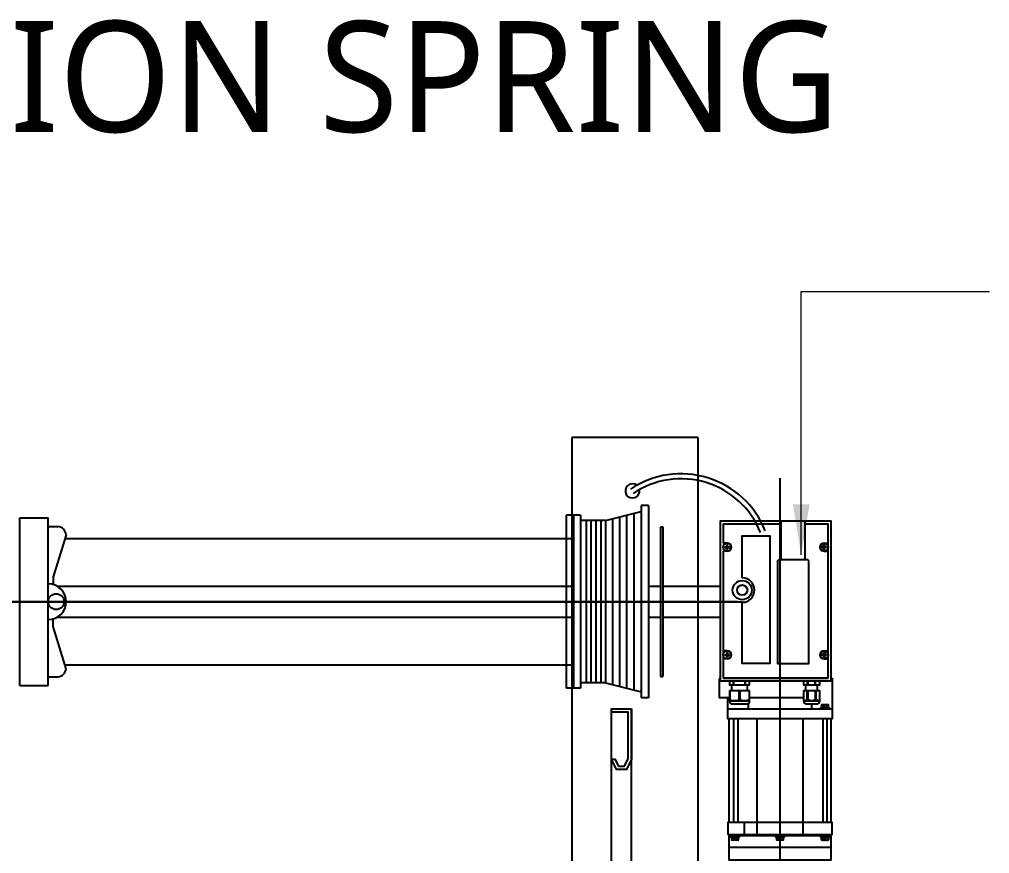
# Model space of a CAD drawing. Header units: millimetres. Extents: x 909 to 159266, y 137 to 21462.
# Drawn here: x 118637 to 119598, y 18336 to 19163 of the extents above; entities that cross this region are included whole.
import ezdxf

# ---------------------------------------------------------------- set-up
doc = ezdxf.new("R2010")
doc.units = ezdxf.units.MM
doc.header["$LTSCALE"] = 50
doc.header["$MEASUREMENT"] = 0
for name, color, linetype in [('FIN', 5, 'Continuous'), ('LC-003-002-----0', 1, 'Continuous'), ('OHD Frame', 2, 'Continuous'), ('OHD Track', 4, 'Continuous')]:
    doc.layers.add(name, color=color, linetype=linetype)
doc.layers.add('건축120130$0$TEX', color=3, linetype='Continuous', lineweight=15)
doc.styles.get("Standard").update_dxf_attribs({"font": 'NanumGothicBold.ttf'})
doc.styles.add('울릉도M', font='NanumGothic.ttf')
doc.dimstyles.new('ISO-25', dxfattribs={"dimtxt": 2.5, "dimasz": 2.5, "dimexe": 1.25, "dimexo": 0.625, "dimtad": 1, "dimtxsty": 'Standard', "dimcen": 2.5, "dimadec": 0, "dimazin": 0, "dimtfac": 1, "dimtmove": 0, "dimatfit": 3, "dimfxl": 1, "dimarcsym": 0})

msp = doc.modelspace()

# ---------------------------------------------------------------- linework, layer by layer
at = {"color": 1}
for p, q in [((119390.69, 18708.49), (119390.69, 18212.69)), ((119260.32, 18681.4), (119253.32, 18681.4)), ((119193, 18671.65), (119179, 18671.65)), ((119217.82, 18666.56), (119193, 18666.56)), ((119193, 18500.48), (119179, 18500.48)), ((119217.82, 18505.56), (119193, 18505.56)), ((119260.32, 18490.73), (119253.32, 18490.73))]:
    msp.add_line(p, q, dxfattribs=at)
at = {"color": 1, "linetype": 'Continuous'}
for p, q in [((119217.82, 18666.56), (119253.32, 18675.4)), ((119253.32, 18681.4), (119253.32, 18490.73)), ((119260.32, 18681.4), (119260.32, 18490.73)), ((119179, 18671.65), (119179, 18500.48)), ((119186, 18671.65), (119186, 18500.48)), ((119193, 18671.65), (119193, 18500.48)), ((119217.82, 18666.56), (119217.82, 18505.56)), ((119217.82, 18505.56), (119253.32, 18496.73))]:
    msp.add_line(p, q, dxfattribs=at)
at = {"color": 8, "linetype": 'Continuous'}
for p, q in [((119245.82, 18673.53), (119245.82, 18498.59)), ((119198.56, 18666.56), (119198.56, 18505.56)), ((119203.46, 18666.56), (119203.46, 18505.56)), ((119208.36, 18666.56), (119208.36, 18505.56)), ((119213.26, 18666.56), (119213.26, 18505.56)), ((119224.82, 18668.31), (119224.82, 18503.82)), ((119231.82, 18670.05), (119231.82, 18502.08)), ((119238.82, 18671.79), (119238.82, 18500.34))]:
    msp.add_line(p, q, dxfattribs=at)
at = {"color": 3}
for p, q in [((118637.85, 18669.02), (118665.84, 18669.02)), ((118637.85, 18503.08), (118637.85, 18669.02)), ((118665.84, 18503.08), (118665.84, 18669.02)), ((118665.84, 18660.43), (118675.62, 18660.43)), ((118683.58, 18652.45), (118670.71, 18610.62)), ((118670.71, 18610.62), (118670.71, 18603.11)), ((118670.71, 18561.49), (118670.71, 18569)), ((118683.58, 18519.66), (118670.71, 18561.49)), ((118665.84, 18511.68), (118675.62, 18511.68)), ((118637.85, 18503.08), (118665.84, 18503.08))]:
    msp.add_line(p, q, dxfattribs=at)
at = {"color": 0}
for p, q in [((119391.95, 18627.38), (119391.95, 18665.74)), ((119391.95, 18627.38), (119391.95, 18665.74)), ((119415.55, 18627.38), (119415.55, 18665.74)), ((119415.55, 18627.38), (119415.55, 18665.74)), ((119338.36, 18644.07), (119334.36, 18644.07)), ((119338.36, 18644.07), (119334.36, 18644.07)), ((119434.36, 18644.07), (119438.36, 18644.07)), ((119434.36, 18644.07), (119438.36, 18644.07)), ((119338.36, 18636.07), (119334.36, 18636.07)), ((119338.36, 18636.07), (119334.36, 18636.07)), ((119434.36, 18636.07), (119438.36, 18636.07)), ((119434.36, 18636.07), (119438.36, 18636.07)), ((119388.08, 18626.57), (119389.23, 18627.38)), ((119388.08, 18626.57), (119389.23, 18627.38)), ((119419.42, 18626.57), (119418.27, 18627.38)), ((119419.42, 18626.57), (119418.27, 18627.38)), ((119338.36, 18537.42), (119334.36, 18537.42)), ((119338.36, 18537.42), (119334.36, 18537.42)), ((119338.36, 18529.42), (119334.36, 18529.42)), ((119338.36, 18529.42), (119334.36, 18529.42)), ((119434.36, 18537.42), (119438.36, 18537.42)), ((119434.36, 18537.42), (119438.36, 18537.42)), ((119434.36, 18529.42), (119438.36, 18529.42)), ((119434.36, 18529.42), (119438.36, 18529.42)), ((119331.36, 18509.71), (119330.36, 18509.71)), ((119330.36, 18509.71), (119330.36, 18490.67)), ((119331.36, 18509.71), (119330.36, 18509.71)), ((119330.36, 18509.71), (119330.36, 18490.67)), ((119441.36, 18510.23), (119442.36, 18510.23)), ((119441.36, 18510.23), (119442.36, 18510.23)), ((119442.36, 18510.23), (119442.36, 18469.88)), ((119442.36, 18510.23), (119442.36, 18469.88)), ((119438.36, 18507.74), (119334.36, 18507.74)), ((119438.36, 18507.74), (119334.36, 18507.74)), ((119344.64, 18503.74), (119344.64, 18507.74)), ((119344.64, 18503.74), (119344.64, 18507.74)), ((119345.14, 18503.74), (119345.14, 18507.74)), ((119345.14, 18503.74), (119345.14, 18507.74)), ((119356.14, 18503.74), (119356.14, 18507.74)), ((119356.14, 18503.74), (119356.14, 18507.74)), ((119356.64, 18503.74), (119356.64, 18507.74)), ((119356.64, 18503.74), (119356.64, 18507.74)), ((119418, 18503.74), (119418, 18507.74)), ((119418, 18503.74), (119418, 18507.74)), ((119418.5, 18503.74), (119418.5, 18507.74)), ((119418.5, 18503.74), (119418.5, 18507.74)), ((119425.5, 18503.74), (119425.5, 18507.74)), ((119425.5, 18503.74), (119425.5, 18507.74)), ((119426, 18503.74), (119426, 18507.74)), ((119426, 18503.74), (119426, 18507.74)), ((119340.64, 18490.67), (119330.36, 18490.67)), ((119340.64, 18490.67), (119330.36, 18490.67)), ((119339.02, 18480.03), (119339.02, 18490.67)), ((119339.02, 18480.03), (119339.02, 18490.67)), ((119414, 18490.67), (119360.64, 18490.67)), ((119414, 18490.67), (119360.64, 18490.67)), ((119359.43, 18480.03), (119359.43, 18485.34)), ((119359.43, 18480.03), (119359.43, 18485.34)), ((119422, 18484.74), (119422, 18480.03)), ((119422, 18484.74), (119422, 18480.03)), ((119431.77, 18483.63), (119431.77, 18481.03)), ((119431.77, 18483.63), (119431.77, 18481.03)), ((119431.77, 18481.03), (119438.77, 18481.03)), ((119431.77, 18481.03), (119438.77, 18481.03)), ((119432.27, 18484.13), (119432.77, 18484.13)), ((119432.27, 18484.13), (119432.77, 18484.13)), ((119433.27, 18481.03), (119433.27, 18483.63)), ((119433.27, 18481.03), (119433.27, 18483.63)), ((119433.77, 18484.13), (119434.77, 18484.13)), ((119433.77, 18484.13), (119434.77, 18484.13)), ((119435.27, 18481.03), (119435.27, 18483.63)), ((119435.27, 18481.03), (119435.27, 18483.63)), ((119435.77, 18484.13), (119436.77, 18484.13)), ((119435.77, 18484.13), (119436.77, 18484.13)), ((119437.27, 18481.03), (119437.27, 18483.63)), ((119437.27, 18481.03), (119437.27, 18483.63)), ((119437.77, 18484.13), (119438.27, 18484.13)), ((119437.77, 18484.13), (119438.27, 18484.13)), ((119438.77, 18481.03), (119438.77, 18483.63)), ((119438.77, 18481.03), (119438.77, 18483.63)), ((119340.02, 18469.88), (119340.02, 18367.36)), ((119340.02, 18469.88), (119340.02, 18367.36)), ((119441.36, 18367.36), (119441.36, 18469.88)), ((119441.36, 18367.36), (119441.36, 18469.88)), ((119349.6, 18353.03), (119342.6, 18353.03)), ((119342.6, 18353.03), (119342.6, 18350.43)), ((119349.6, 18353.03), (119342.6, 18353.03)), ((119342.6, 18353.03), (119342.6, 18350.43)), ((119343.6, 18349.93), (119343.1, 18349.93)), ((119343.6, 18349.93), (119343.1, 18349.93)), ((119344.1, 18353.03), (119344.1, 18350.43)), ((119344.1, 18353.03), (119344.1, 18350.43)), ((119345.6, 18349.93), (119344.6, 18349.93)), ((119345.6, 18349.93), (119344.6, 18349.93)), ((119346.1, 18353.03), (119346.1, 18350.43)), ((119346.1, 18353.03), (119346.1, 18350.43)), ((119347.6, 18349.93), (119346.6, 18349.93)), ((119347.6, 18349.93), (119346.6, 18349.93)), ((119348.1, 18353.03), (119348.1, 18350.43)), ((119348.1, 18353.03), (119348.1, 18350.43)), ((119349.1, 18349.93), (119348.6, 18349.93)), ((119349.1, 18349.93), (119348.6, 18349.93)), ((119349.6, 18350.43), (119349.6, 18353.03)), ((119349.6, 18350.43), (119349.6, 18353.03)), ((119394.19, 18353.03), (119387.19, 18353.03)), ((119387.19, 18353.03), (119387.19, 18350.43)), ((119394.19, 18353.03), (119387.19, 18353.03)), ((119387.19, 18353.03), (119387.19, 18350.43)), ((119388.19, 18349.93), (119387.69, 18349.93)), ((119388.19, 18349.93), (119387.69, 18349.93)), ((119388.69, 18353.03), (119388.69, 18350.43)), ((119388.69, 18353.03), (119388.69, 18350.43)), ((119390.19, 18349.93), (119389.19, 18349.93)), ((119390.19, 18349.93), (119389.19, 18349.93)), ((119390.69, 18353.03), (119390.69, 18350.43)), ((119390.69, 18353.03), (119390.69, 18350.43)), ((119392.19, 18349.93), (119391.19, 18349.93)), ((119392.19, 18349.93), (119391.19, 18349.93)), ((119392.69, 18353.03), (119392.69, 18350.43)), ((119392.69, 18353.03), (119392.69, 18350.43)), ((119393.69, 18349.93), (119393.19, 18349.93)), ((119393.69, 18349.93), (119393.19, 18349.93)), ((119394.19, 18350.43), (119394.19, 18353.03)), ((119394.19, 18350.43), (119394.19, 18353.03)), ((119431.77, 18353.03), (119438.77, 18353.03)), ((119431.77, 18350.43), (119431.77, 18353.03)), ((119431.77, 18353.03), (119438.77, 18353.03)), ((119431.77, 18350.43), (119431.77, 18353.03)), ((119432.27, 18349.93), (119432.77, 18349.93)), ((119432.27, 18349.93), (119432.77, 18349.93)), ((119433.27, 18353.03), (119433.27, 18350.43)), ((119433.27, 18353.03), (119433.27, 18350.43)), ((119433.77, 18349.93), (119434.77, 18349.93)), ((119433.77, 18349.93), (119434.77, 18349.93)), ((119435.27, 18353.03), (119435.27, 18350.43)), ((119435.27, 18353.03), (119435.27, 18350.43)), ((119435.77, 18349.93), (119436.77, 18349.93)), ((119435.77, 18349.93), (119436.77, 18349.93)), ((119437.27, 18353.03), (119437.27, 18350.43)), ((119437.27, 18353.03), (119437.27, 18350.43)), ((119437.77, 18349.93), (119438.27, 18349.93)), ((119437.77, 18349.93), (119438.27, 18349.93)), ((119438.77, 18353.03), (119438.77, 18350.43)), ((119438.77, 18353.03), (119438.77, 18350.43)), ((119340.02, 18342.79), (119441.36, 18342.79)), ((119340.02, 18342.79), (119441.36, 18342.79))]:
    msp.add_line(p, q, dxfattribs=at)
for p, q in [((119272.27, 18660.23), (119272.27, 18511.9)), ((119272.27, 18660.23), (119274.51, 18660.23)), ((119274.51, 18660.23), (119274.51, 18511.9)), ((118682.38, 18648.56), (119184.35, 18648.56)), ((118682.38, 18523.56), (119184.35, 18523.56)), ((119272.27, 18511.9), (119274.51, 18511.9))]:
    msp.add_line(p, q)
at = {"color": 2}
for p, q in [((118674.78, 18601.38), (119184.35, 18601.38)), ((119260.32, 18601.38), (119272.27, 18601.38)), ((119274.51, 18601.38), (119331.36, 18601.38)), ((118674.81, 18570.75), (119184.35, 18570.75)), ((119260.32, 18570.75), (119272.27, 18570.75)), ((119274.51, 18570.75), (119331.36, 18570.75))]:
    msp.add_line(p, q, dxfattribs=at)
at = {"color": 8}
for p, q in [((119348.69, 18586.06), (114714.88, 18586.06)), ((114720.01, 18586.06), (119353.83, 18586.06))]:
    msp.add_line(p, q, dxfattribs=at)
at = {"color": 0}
for points in [[(119331.36, 18507.74), (119441.36, 18507.74), (119441.36, 18665.74), (119331.36, 18665.74)], [(119340.64, 18487.74), (119360.64, 18487.74), (119360.64, 18497.74), (119340.64, 18497.74)], [(119414, 18487.74), (119430, 18487.74), (119430, 18497.74), (119414, 18497.74)], [(119339.02, 18480.03), (119442.36, 18480.03), (119442.36, 18469.88), (119339.02, 18469.88)], [(119339.02, 18355.38), (119442.36, 18355.38), (119442.36, 18367.36), (119339.02, 18367.36)]]:
    msp.add_lwpolyline(points, close=True, dxfattribs=at)
for points in [[(119334.36, 18636.07), (119334.36, 18510.74), (119438.36, 18510.74), (119438.36, 18662.74), (119415.55, 18662.74)], [(119391.95, 18662.74), (119334.36, 18662.74), (119334.36, 18644.07)], [(119353.3, 18609.62), (119353.3, 18651.19), (119380.64, 18651.19), (119380.64, 18524.8), (119353.3, 18524.8), (119353.3, 18585.44)], [(119388.08, 18626.57), (119388.08, 18524.8), (119419.42, 18524.8), (119419.42, 18626.57)], [(119418.27, 18627.38), (119389.23, 18627.38)], [(119340.64, 18507.74), (119340.64, 18503.74), (119360.64, 18503.74), (119360.64, 18507.74)], [(119342.64, 18503.74), (119342.64, 18497.74)], [(119358.64, 18497.74), (119358.64, 18503.74)], [(119414, 18507.74), (119414, 18503.74), (119430, 18503.74), (119430, 18507.74)], [(119416, 18503.74), (119416, 18497.74)], [(119428, 18497.74), (119428, 18503.74)], [(119350.39, 18489.65), (119350.39, 18497.74), (119340.89, 18497.74), (119340.89, 18489.65)], [(119360.39, 18489.65), (119360.39, 18497.74), (119350.89, 18497.74), (119350.89, 18489.65)], [(119417.75, 18489.65), (119417.75, 18497.74), (119414, 18497.74)], [(119425.75, 18489.65), (119425.75, 18497.74), (119418.25, 18497.74), (119418.25, 18489.65)], [(119430, 18497.74), (119426.25, 18497.74), (119426.25, 18489.65)], [(119360.64, 18487.74), (119340.64, 18487.74)], [(119342.92, 18488.24), (119348.37, 18488.24)], [(119343.64, 18484.74), (119357.64, 18484.74)], [(119352.92, 18488.24), (119358.37, 18488.24)], [(119414, 18488.24), (119415.72, 18488.24)], [(119430, 18487.74), (119414, 18487.74)], [(119417, 18484.74), (119427, 18484.74)], [(119420.28, 18488.24), (119423.72, 18488.24)], [(119428.28, 18488.24), (119430, 18488.24)], [(119439.77, 18480.03), (119439.77, 18481.03), (119430.77, 18481.03), (119430.77, 18480.03)], [(119345.09, 18367.36), (119345.09, 18469.88)], [(119349.09, 18469.88), (119349.09, 18367.36)], [(119367.69, 18469.88), (119367.69, 18355.38)], [(119413.69, 18355.38), (119413.69, 18469.88)], [(119433.27, 18469.88), (119433.27, 18367.36)], [(119437.27, 18367.36), (119437.27, 18469.88)], [(119355.28, 18367.36), (119355.28, 18355.38)], [(119340.02, 18355.38), (119340.02, 18330.2), (119441.36, 18330.2), (119441.36, 18355.38)], [(119439.77, 18354.03), (119341.6, 18354.03), (119341.6, 18353.03), (119350.6, 18353.03), (119350.6, 18354.03)], [(119344.92, 18354.03), (119344.92, 18355.38)], [(119386.19, 18354.03), (119386.19, 18353.03), (119395.19, 18353.03), (119395.19, 18354.03)], [(119439.77, 18354.03), (119439.77, 18353.03), (119430.77, 18353.03), (119430.77, 18354.03)], [(119436.79, 18355.38), (119436.79, 18354.03)]]:
    msp.add_lwpolyline(points, dxfattribs=at)
for radius in [9.49, 9.49, 5.11, 5.11]:
    msp.add_circle((119353.3, 18597.53), radius, dxfattribs=at)
at = {"color": 3}
msp.add_circle((118673.69, 18586.05), 7.81, dxfattribs=at)
for centre, radius, start, end in [((118674.72, 18651.57), 8.9, 5.63752, 84.24179), ((118665.84, 18586.05), 17.74, 270, 90), ((118674.72, 18520.54), 8.9, 275.75821, 354.36248)]:
    msp.add_arc(centre, radius, start, end, dxfattribs=at)
at = {"color": 0}
for centre, radius, start, end in [((119338.36, 18640.07), 4, 270, 90), ((119338.36, 18640.07), 4, 270, 90), ((119434.36, 18640.07), 4, 90, 270), ((119434.36, 18640.07), 4, 90, 270), ((119353.3, 18597.53), 12.09, 270, 90), ((119353.3, 18597.53), 12.09, 270, 90), ((119338.36, 18533.42), 4, 270, 90), ((119338.36, 18533.42), 4, 270, 90), ((119434.36, 18533.42), 4, 90, 270), ((119434.36, 18533.42), 4, 90, 270), ((119343.64, 18487.74), 3, 180, 270), ((119343.64, 18487.74), 3, 180, 270), ((119343.35, 18491.03), 2.82, 209.45017, 261.26421), ((119343.35, 18491.03), 2.82, 209.45017, 261.26421), ((119347.94, 18491.03), 2.82, 278.73579, 330.54983), ((119347.94, 18491.03), 2.82, 278.73579, 330.54983), ((119353.35, 18491.03), 2.82, 209.45017, 261.26421), ((119353.35, 18491.03), 2.82, 209.45017, 261.26421), ((119357.64, 18487.74), 3, 270, 0), ((119357.64, 18487.74), 3, 270, 0), ((119357.94, 18491.03), 2.82, 278.73579, 330.54983), ((119357.94, 18491.03), 2.82, 278.73579, 330.54983), ((119417, 18487.74), 3, 180, 270), ((119417, 18487.74), 3, 180, 270), ((119415.29, 18491.03), 2.82, 278.73579, 330.54983), ((119415.29, 18491.03), 2.82, 278.73579, 330.54983), ((119420.71, 18491.03), 2.82, 209.45017, 261.26421), ((119420.71, 18491.03), 2.82, 209.45017, 261.26421), ((119423.29, 18491.03), 2.82, 278.73579, 330.54983), ((119423.29, 18491.03), 2.82, 278.73579, 330.54983), ((119428.71, 18491.03), 2.82, 209.45017, 261.26421), ((119428.71, 18491.03), 2.82, 209.45017, 261.26421), ((119427, 18487.74), 3, 270, 0), ((119427, 18487.74), 3, 270, 0), ((119432.27, 18483.63), 0.5, 90, 180), ((119432.27, 18483.63), 0.5, 90, 180), ((119432.77, 18483.63), 0.5, 0, 90), ((119432.77, 18483.63), 0.5, 0, 90), ((119433.77, 18483.63), 0.5, 90, 180), ((119433.77, 18483.63), 0.5, 90, 180), ((119434.77, 18483.63), 0.5, 0, 90), ((119434.77, 18483.63), 0.5, 0, 90), ((119435.77, 18483.63), 0.5, 90, 180), ((119435.77, 18483.63), 0.5, 90, 180), ((119436.77, 18483.63), 0.5, 0, 90), ((119436.77, 18483.63), 0.5, 0, 90), ((119437.77, 18483.63), 0.5, 90, 180), ((119437.77, 18483.63), 0.5, 90, 180), ((119438.27, 18483.63), 0.5, 0, 90), ((119438.27, 18483.63), 0.5, 0, 90), ((119343.1, 18350.43), 0.5, 180, 270), ((119343.1, 18350.43), 0.5, 180, 270), ((119343.6, 18350.43), 0.5, 270, 0), ((119343.6, 18350.43), 0.5, 270, 0), ((119344.6, 18350.43), 0.5, 180, 270), ((119344.6, 18350.43), 0.5, 180, 270), ((119345.6, 18350.43), 0.5, 270, 0), ((119345.6, 18350.43), 0.5, 270, 0), ((119346.6, 18350.43), 0.5, 180, 270), ((119346.6, 18350.43), 0.5, 180, 270), ((119347.6, 18350.43), 0.5, 270, 0), ((119347.6, 18350.43), 0.5, 270, 0), ((119348.6, 18350.43), 0.5, 180, 270), ((119348.6, 18350.43), 0.5, 180, 270), ((119349.1, 18350.43), 0.5, 270, 0), ((119349.1, 18350.43), 0.5, 270, 0), ((119387.69, 18350.43), 0.5, 180, 270), ((119387.69, 18350.43), 0.5, 180, 270), ((119388.19, 18350.43), 0.5, 270, 0), ((119388.19, 18350.43), 0.5, 270, 0), ((119389.19, 18350.43), 0.5, 180, 270), ((119389.19, 18350.43), 0.5, 180, 270), ((119390.19, 18350.43), 0.5, 270, 0), ((119390.19, 18350.43), 0.5, 270, 0), ((119391.19, 18350.43), 0.5, 180, 270), ((119391.19, 18350.43), 0.5, 180, 270), ((119392.19, 18350.43), 0.5, 270, 0), ((119392.19, 18350.43), 0.5, 270, 0), ((119393.19, 18350.43), 0.5, 180, 270), ((119393.19, 18350.43), 0.5, 180, 270), ((119393.69, 18350.43), 0.5, 270, 0), ((119393.69, 18350.43), 0.5, 270, 0), ((119432.27, 18350.43), 0.5, 180, 270), ((119432.27, 18350.43), 0.5, 180, 270), ((119432.77, 18350.43), 0.5, 270, 0), ((119432.77, 18350.43), 0.5, 270, 0), ((119433.77, 18350.43), 0.5, 180, 270), ((119433.77, 18350.43), 0.5, 180, 270), ((119434.77, 18350.43), 0.5, 270, 0), ((119434.77, 18350.43), 0.5, 270, 0), ((119435.77, 18350.43), 0.5, 180, 270), ((119435.77, 18350.43), 0.5, 180, 270), ((119436.77, 18350.43), 0.5, 270, 0), ((119436.77, 18350.43), 0.5, 270, 0), ((119437.77, 18350.43), 0.5, 180, 270), ((119437.77, 18350.43), 0.5, 180, 270), ((119438.27, 18350.43), 0.5, 270, 0), ((119438.27, 18350.43), 0.5, 270, 0)]:
    msp.add_arc(centre, radius, start, end, dxfattribs=at)
at = {"layer": 'FIN', "color": 0}
for centre, radius, start, end in [((119292.68, 18622.88), 89.89, 21.84928, 123.96561), ((119292.68, 18622.88), 89.89, 21.84928, 123.96561), ((119244.52, 18695.9), 7.08, 51.15225, 9.77542), ((119244.52, 18695.9), 7.08, 51.15225, 9.77542), ((119292.68, 18622.88), 84.89, 21.84928, 123.96561), ((119292.68, 18622.88), 84.89, 21.84928, 123.96561)]:
    msp.add_arc(centre, radius, start, end, dxfattribs=at)
at = {"layer": 'LC-003-002-----0'}
for p, q in [((119336.01, 18640.55), (119337.88, 18640.55)), ((119336.01, 18640.55), (119337.88, 18640.55)), ((119336.01, 18639.59), (119337.88, 18639.59)), ((119336.01, 18639.59), (119337.88, 18639.59)), ((119337.88, 18640.55), (119337.88, 18642.42)), ((119337.88, 18640.55), (119337.88, 18642.42)), ((119337.88, 18637.72), (119337.88, 18639.59)), ((119337.88, 18637.72), (119337.88, 18639.59)), ((119338.84, 18640.55), (119338.84, 18642.42)), ((119338.84, 18640.55), (119338.84, 18642.42)), ((119338.84, 18640.55), (119340.71, 18640.55)), ((119338.84, 18640.55), (119340.71, 18640.55)), ((119338.84, 18637.72), (119338.84, 18639.59)), ((119338.84, 18639.59), (119340.71, 18639.59)), ((119338.84, 18637.72), (119338.84, 18639.59)), ((119338.84, 18639.59), (119340.71, 18639.59)), ((119433.88, 18640.55), (119432.01, 18640.55)), ((119433.88, 18640.55), (119432.01, 18640.55)), ((119433.88, 18639.59), (119432.01, 18639.59)), ((119433.88, 18639.59), (119432.01, 18639.59)), ((119433.88, 18640.55), (119433.88, 18642.42)), ((119433.88, 18640.55), (119433.88, 18642.42)), ((119433.88, 18637.72), (119433.88, 18639.59)), ((119433.88, 18637.72), (119433.88, 18639.59)), ((119434.84, 18640.55), (119434.84, 18642.42)), ((119434.84, 18640.55), (119434.84, 18642.42)), ((119436.71, 18640.55), (119434.84, 18640.55)), ((119436.71, 18640.55), (119434.84, 18640.55)), ((119434.84, 18637.72), (119434.84, 18639.59)), ((119436.71, 18639.59), (119434.84, 18639.59)), ((119434.84, 18637.72), (119434.84, 18639.59)), ((119436.71, 18639.59), (119434.84, 18639.59)), ((119336.01, 18533.9), (119337.88, 18533.9)), ((119336.01, 18533.9), (119337.88, 18533.9)), ((119336.01, 18532.94), (119337.88, 18532.94)), ((119336.01, 18532.94), (119337.88, 18532.94)), ((119337.88, 18535.77), (119337.88, 18533.9)), ((119337.88, 18535.77), (119337.88, 18533.9)), ((119337.88, 18532.94), (119337.88, 18531.07)), ((119337.88, 18532.94), (119337.88, 18531.07)), ((119338.84, 18535.77), (119338.84, 18533.9)), ((119338.84, 18535.77), (119338.84, 18533.9)), ((119338.84, 18533.9), (119340.71, 18533.9)), ((119338.84, 18533.9), (119340.71, 18533.9)), ((119338.84, 18532.94), (119340.71, 18532.94)), ((119338.84, 18532.94), (119338.84, 18531.07)), ((119338.84, 18532.94), (119340.71, 18532.94)), ((119338.84, 18532.94), (119338.84, 18531.07)), ((119433.88, 18533.9), (119432.01, 18533.9)), ((119433.88, 18533.9), (119432.01, 18533.9)), ((119433.88, 18532.94), (119432.01, 18532.94)), ((119433.88, 18532.94), (119432.01, 18532.94)), ((119433.88, 18535.77), (119433.88, 18533.9)), ((119433.88, 18535.77), (119433.88, 18533.9)), ((119433.88, 18532.94), (119433.88, 18531.07)), ((119433.88, 18532.94), (119433.88, 18531.07)), ((119434.84, 18535.77), (119434.84, 18533.9)), ((119434.84, 18535.77), (119434.84, 18533.9)), ((119436.71, 18533.9), (119434.84, 18533.9)), ((119436.71, 18533.9), (119434.84, 18533.9)), ((119436.71, 18532.94), (119434.84, 18532.94)), ((119434.84, 18532.94), (119434.84, 18531.07)), ((119436.71, 18532.94), (119434.84, 18532.94)), ((119434.84, 18532.94), (119434.84, 18531.07))]:
    msp.add_line(p, q, dxfattribs=at)
for centre in [(119338.36, 18640.07), (119338.36, 18640.07), (119434.36, 18640.07), (119434.36, 18640.07), (119338.36, 18533.42), (119338.36, 18533.42), (119434.36, 18533.42), (119434.36, 18533.42)]:
    msp.add_circle(centre, 4, dxfattribs=at)
for centre, start, end in [((119338.36, 18640.07), 168.46304, 191.53696), ((119338.36, 18640.07), 168.46304, 191.53696), ((119338.36, 18640.07), 78.46304, 101.53696), ((119338.36, 18640.07), 78.46304, 101.53696), ((119338.36, 18640.07), 258.46304, 281.53696), ((119338.36, 18640.07), 258.46304, 281.53696), ((119338.36, 18640.07), 348.46304, 11.53696), ((119338.36, 18640.07), 348.46304, 11.53696), ((119434.36, 18640.07), 168.46304, 191.53696), ((119434.36, 18640.07), 168.46304, 191.53696), ((119434.36, 18640.07), 78.46304, 101.53696), ((119434.36, 18640.07), 78.46304, 101.53696), ((119434.36, 18640.07), 258.46304, 281.53696), ((119434.36, 18640.07), 258.46304, 281.53696), ((119434.36, 18640.07), 348.46304, 11.53696), ((119434.36, 18640.07), 348.46304, 11.53696), ((119338.36, 18533.42), 168.46304, 191.53696), ((119338.36, 18533.42), 168.46304, 191.53696), ((119338.36, 18533.42), 78.46304, 101.53696), ((119338.36, 18533.42), 78.46304, 101.53696), ((119338.36, 18533.42), 258.46304, 281.53696), ((119338.36, 18533.42), 258.46304, 281.53696), ((119338.36, 18533.42), 348.46304, 11.53696), ((119338.36, 18533.42), 348.46304, 11.53696), ((119434.36, 18533.42), 168.46304, 191.53696), ((119434.36, 18533.42), 168.46304, 191.53696), ((119434.36, 18533.42), 78.46304, 101.53696), ((119434.36, 18533.42), 78.46304, 101.53696), ((119434.36, 18533.42), 258.46304, 281.53696), ((119434.36, 18533.42), 258.46304, 281.53696), ((119434.36, 18533.42), 348.46304, 11.53696), ((119434.36, 18533.42), 348.46304, 11.53696)]:
    msp.add_arc(centre, 2.4, start, end, dxfattribs=at)
at = {"layer": 'OHD Frame'}
for p, q in [((119184.35, 18748.56), (119184.35, 14798.56)), ((119309.35, 18748.56), (119184.35, 18748.56)), ((119309.35, 18748.56), (119309.35, 10273.56))]:
    msp.add_line(p, q, dxfattribs=at)
at = {"layer": 'OHD Track'}
for p, q in [((119223.65, 10273.56), (119223.65, 18479.9)), ((119243.65, 10273.56), (119243.65, 18479.9))]:
    msp.add_line(p, q, dxfattribs=at)
at = {"layer": 'OHD Track', "color": 1}
msp.add_lwpolyline([(119243.65, 18479.9), (119243.65, 18429.9), (119238.65, 18419.9), (119228.65, 18419.9), (119223.65, 18429.9), (119227.23, 18429.9), (119230.63, 18423.1), (119236.67, 18423.1), (119240.45, 18430.66), (119240.45, 18476.7), (119223.65, 18476.7), (119223.65, 18479.9)], close=True, dxfattribs=at)

# ---------------------------------------------------------------- texts
at = {"layer": '건축120130$0$TEX', "style": '울릉도M'}
msp.add_text('TORSION SPRING', height=109.843, dxfattribs=at).set_placement((118269, 19051.38))

# ---------------------------------------------------------------- leaders
msp.add_leader([(119411.73, 18632.51), (119411.73, 18893.23), (119598.32, 18893.23)], dimstyle='ISO-25', override={"dimasz": 50, "dimtad": 0, "dimclrd": 1, "dimlwd": 9})

doc.saveas('drawing.dxf')
